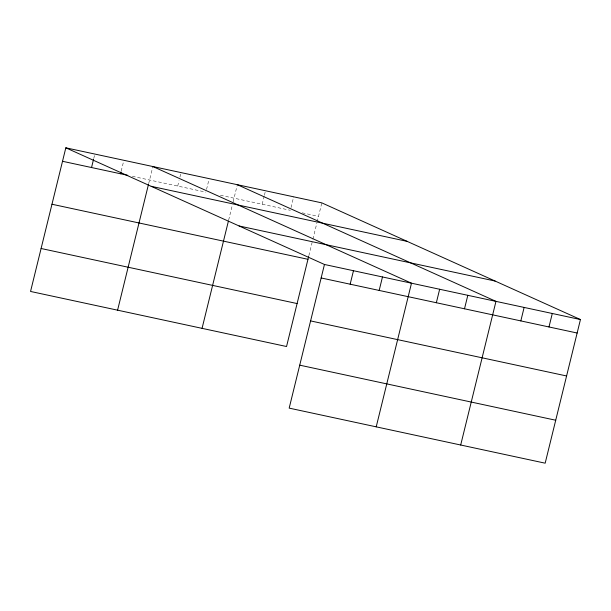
<?xml version="1.0" encoding="UTF-8"?>
<svg xmlns="http://www.w3.org/2000/svg" width="611" height="611" viewBox="0 0 611 611"><rect width="100%" height="100%" fill="white"/><g stroke="black" fill="none" stroke-linecap="round" stroke-linejoin="round"><path stroke-width="0.46" stroke-dasharray="3.06 2.29" d="M93.743 158.547L94.621 154.957M121.207 171.08L123.414 162.091M148.664 183.667L152.872 166.536M177.717 186.065L179.046 180.68M179.924 177.083L181.032 172.592M206.541 189.433L208.748 180.451M228.651 220.12L232.241 205.495M233.142 201.836L237.343 184.705M262.195 204.242L264.181 196.154M264.403 195.253L265.502 190.762M291.019 207.603L293.662 196.818M308.861 255.65L312.679 240.115M312.901 239.199L316.941 222.748M317.17 221.839L321.821 202.875M132.335 176.304L205.876 192.129M220.411 195.253L290.355 210.299M302.162 212.834L318.514 216.355"/><path stroke-width="0.92" d="M65.828 147.816L324.456 264.479L289.179 408.125L545.172 463.184L580.45 319.545L321.821 202.875L65.828 147.816L30.55 291.455L286.544 346.521L308.639 256.567M91.535 167.529L93.521 159.448M120.55 173.768L120.986 171.974M117.587 310.174L148.435 184.583M202.065 328.351L228.422 221.029M350.156 284.199L353.471 270.719M379.171 290.439L382.478 276.959M376.216 426.845L411.493 283.206L152.872 166.536M436.346 302.735L439.653 289.263M464.505 308.792L467.812 295.319M460.694 445.014L495.972 301.376L237.343 184.705M520.824 320.905L524.131 307.432M548.984 326.961L552.291 313.489M62.521 161.289L127.798 175.334M151.177 186.317L407.17 241.376M239.107 225.978L495.101 281.045M51.973 204.242L307.967 259.308M324.456 264.479L580.45 319.545M321.149 277.959L577.143 333.018M41.097 248.501L297.091 303.56M310.594 320.912L566.588 375.971M299.726 365.164L555.72 420.231"/></g></svg>
